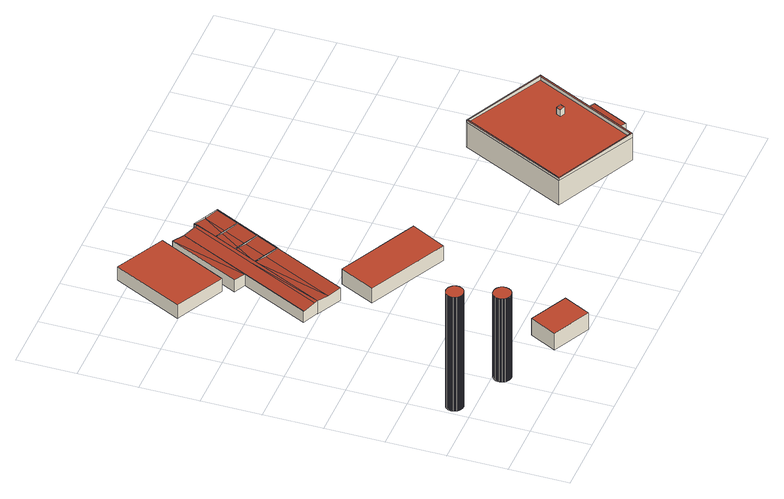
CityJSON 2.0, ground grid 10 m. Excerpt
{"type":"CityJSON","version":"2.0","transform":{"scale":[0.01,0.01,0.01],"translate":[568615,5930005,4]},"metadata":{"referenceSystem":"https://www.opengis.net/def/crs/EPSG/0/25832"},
"CityObjects":{
"building1":{"type":"Building","attributes":{"Grundfläche 2D":"6.491600","Grundhöhe NN":"4.987"},"geometry":[{"type":"Solid","lod":"3","boundaries":[[[[0,1,2,3,4,5,6,7,8,9,10,11,12,13,14,15,16,17,18,19,20,21,22,23,24,25,26,27,28,29,30,31,32,33,34,35,36,37,38,39,40,41,42,43,44,45,46,47,48,49,50,51,52,53,54,55,56,57,58,59,60,61,62,63,64,65,66,67,68,69,70,71,72,73,74,75,76,77,78,79,80,81,82,83,84,85,86,87,88,89,90,91,92,93,94,95,96,97,98,99]],[[100,101,5,4]],[[101,102,6,5]],[[102,103,7,6]],[[103,104,8,7]],[[104,105,9,8]],[[105,106,10,9]],[[106,107,11,10]],[[107,108,12,11]],[[108,109,13,12]],[[110,100,4,3]],[[111,112,2,1]],[[112,110,3,2]],[[109,113,14,13]],[[113,114,15,14]],[[114,115,16,15]],[[115,116,17,16]],[[116,117,18,17]],[[117,118,19,18]],[[118,119,20,19]],[[119,120,21,20]],[[120,121,22,21]],[[121,122,23,22]],[[122,123,24,23]],[[123,124,25,24]],[[124,125,26,25]],[[125,126,27,26]],[[126,127,28,27]],[[127,128,29,28]],[[128,129,30,29]],[[129,130,31,30]],[[130,131,32,31]],[[131,132,33,32]],[[132,133,34,33]],[[133,134,35,34]],[[134,135,36,35]],[[135,136,37,36]],[[136,137,38,37]],[[137,138,39,38]],[[138,139,40,39]],[[139,140,41,40]],[[140,141,42,41]],[[141,142,43,42]],[[142,143,44,43]],[[143,144,45,44]],[[144,145,46,45]],[[145,146,47,46]],[[146,147,48,47]],[[147,148,49,48]],[[148,149,50,49]],[[149,150,51,50]],[[150,151,52,51]],[[151,152,53,52]],[[152,153,54,53]],[[153,154,55,54]],[[154,155,56,55]],[[155,156,57,56]],[[156,157,58,57]],[[157,158,59,58]],[[158,159,60,59]],[[159,160,61,60]],[[160,161,62,61]],[[161,162,63,62]],[[162,163,64,63]],[[163,164,65,64]],[[164,165,66,65]],[[165,166,67,66]],[[166,167,68,67]],[[167,168,69,68]],[[168,169,70,69]],[[169,170,71,70]],[[170,171,72,71]],[[171,172,73,72]],[[172,173,74,73]],[[173,174,75,74]],[[174,175,76,75]],[[175,176,77,76]],[[176,177,78,77]],[[177,178,79,78]],[[178,179,80,79]],[[179,180,81,80]],[[180,181,82,81]],[[181,182,83,82]],[[182,183,84,83]],[[183,184,85,84]],[[184,185,86,85]],[[185,186,87,86]],[[186,187,88,87]],[[187,188,89,88]],[[188,189,90,89]],[[189,190,91,90]],[[190,191,92,91]],[[191,192,93,92]],[[192,193,94,93]],[[193,194,95,94]],[[194,195,96,95]],[[195,196,97,96]],[[196,197,98,97]],[[197,198,99,98]],[[198,199,0,99]],[[199,111,1,0]],[[196,195,194,193,192,191,190,189,188,187,186,185,184,183,182,181,180,179,178,177,176,175,174,173,172,171,170,169,168,167,166,165,164,163,162,161,160,159,158,157,156,155,154,153,152,151,150,149,148,147,146,145,144,143,142,141,140,139,138,137,136,135,134,133,132,131,130,129,128,127,126,125,124,123,122,121,120,119,118,117,116,115,114,113,109,108,107,106,105,104,103,102,101,100,110,112,111,199,198,197]]]],"semantics":{"surfaces":[{"type":"RoofSurface"},{"type":"WallSurface"},{"type":"GroundSurface"}],"values":[[0,1,1,1,1,1,1,1,1,1,1,1,1,1,1,1,1,1,1,1,1,1,1,1,1,1,1,1,1,1,1,1,1,1,1,1,1,1,1,1,1,1,1,1,1,1,1,1,1,1,1,1,1,1,1,1,1,1,1,1,1,1,1,1,1,1,1,1,1,1,1,1,1,1,1,1,1,1,1,1,1,1,1,1,1,1,1,1,1,1,1,1,1,1,1,1,1,1,1,1,1,2]]}}]},
"building2":{"type":"Building","attributes":{"Grundfläche 2D":"6.873721","Grundhöhe NN":"5.077"},"geometry":[{"type":"Solid","lod":"3","boundaries":[[[[200,201,202,203,204,205,206,207,208,209,210,211,212,213,214,215,216,217,218,219,220,221,222,223,224,225,226,227,228,229,230,231,232,233,234,235,236,237,238,239,240,241,242,243,244,245,246,247,248,249,250,251,252,253,254,255,256,257,258,259,260,261,262,263,264,265,266,267,268,269,270,271,272,273,274,275,276,277,278,279,280,281,282,283,284,285,286,287,288,289,290,291,292,293,294,295,296,297,298,299]],[[300,301,205,204]],[[301,302,206,205]],[[302,303,207,206]],[[303,304,208,207]],[[304,305,209,208]],[[305,306,210,209]],[[306,307,211,210]],[[307,308,212,211]],[[308,309,213,212]],[[310,300,204,203]],[[311,312,201,200]],[[312,313,202,201]],[[313,310,203,202]],[[309,314,214,213]],[[314,315,215,214]],[[315,316,216,215]],[[316,317,217,216]],[[317,318,218,217]],[[318,319,219,218]],[[319,320,220,219]],[[320,321,221,220]],[[321,322,222,221]],[[322,323,223,222]],[[323,324,224,223]],[[324,325,225,224]],[[325,326,226,225]],[[326,327,227,226]],[[327,328,228,227]],[[328,329,229,228]],[[329,330,230,229]],[[330,331,231,230]],[[331,332,232,231]],[[332,333,233,232]],[[333,334,234,233]],[[334,335,235,234]],[[335,336,236,235]],[[336,337,237,236]],[[337,338,238,237]],[[338,339,239,238]],[[339,340,240,239]],[[340,341,241,240]],[[341,342,242,241]],[[342,343,243,242]],[[343,344,244,243]],[[344,345,245,244]],[[345,346,246,245]],[[346,347,247,246]],[[347,348,248,247]],[[348,349,249,248]],[[349,350,250,249]],[[350,351,251,250]],[[351,352,252,251]],[[352,353,253,252]],[[353,354,254,253]],[[354,355,255,254]],[[355,356,256,255]],[[356,357,257,256]],[[357,358,258,257]],[[358,359,259,258]],[[359,360,260,259]],[[360,361,261,260]],[[361,362,262,261]],[[362,363,263,262]],[[363,364,264,263]],[[364,365,265,264]],[[365,366,266,265]],[[366,367,267,266]],[[367,368,268,267]],[[368,369,269,268]],[[369,370,270,269]],[[370,371,271,270]],[[371,372,272,271]],[[372,373,273,272]],[[373,374,274,273]],[[374,375,275,274]],[[375,376,276,275]],[[376,377,277,276]],[[377,378,278,277]],[[378,379,279,278]],[[379,380,280,279]],[[380,381,281,280]],[[381,382,282,281]],[[382,383,283,282]],[[383,384,284,283]],[[384,385,285,284]],[[385,386,286,285]],[[386,387,287,286]],[[387,388,288,287]],[[388,389,289,288]],[[389,390,290,289]],[[390,391,291,290]],[[391,392,292,291]],[[392,393,293,292]],[[393,394,294,293]],[[394,395,295,294]],[[395,396,296,295]],[[396,397,297,296]],[[397,398,298,297]],[[398,399,299,298]],[[399,311,200,299]],[[397,396,395,394,393,392,391,390,389,388,387,386,385,384,383,382,381,380,379,378,377,376,375,374,373,372,371,370,369,368,367,366,365,364,363,362,361,360,359,358,357,356,355,354,353,352,351,350,349,348,347,346,345,344,343,342,341,340,339,338,337,336,335,334,333,332,331,330,329,328,327,326,325,324,323,322,321,320,319,318,317,316,315,314,309,308,307,306,305,304,303,302,301,300,310,313,312,311,399,398]]]],"semantics":{"surfaces":[{"type":"RoofSurface"},{"type":"WallSurface"},{"type":"GroundSurface"}],"values":[[0,1,1,1,1,1,1,1,1,1,1,1,1,1,1,1,1,1,1,1,1,1,1,1,1,1,1,1,1,1,1,1,1,1,1,1,1,1,1,1,1,1,1,1,1,1,1,1,1,1,1,1,1,1,1,1,1,1,1,1,1,1,1,1,1,1,1,1,1,1,1,1,1,1,1,1,1,1,1,1,1,1,1,1,1,1,1,1,1,1,1,1,1,1,1,1,1,1,1,1,1,2]]}}]},
"building3":{"type":"Building","attributes":{"Grundfläche 2D":"36.607336","Grundhöhe NN":"5.064"},"geometry":[{"type":"Solid","lod":"3","boundaries":[[[[400,401,402,403]],[[404,405,403,402]],[[405,406,400,403]],[[406,407,401,400]],[[407,404,402,401]],[[407,406,405,404]]]],"semantics":{"surfaces":[{"type":"RoofSurface"},{"type":"WallSurface"},{"type":"GroundSurface"}],"values":[[0,1,1,1,1,2]]}}]},
"building4":{"type":"Building","attributes":{"Grundfläche 2D":"126.045221","Grundhöhe NN":"6.871"},"geometry":[{"type":"Solid","lod":"3","boundaries":[[[[408,409,410,411,412]],[[410,409,413,414]],[[412,411,410,414,415]],[[408,412,415,416]],[[409,408,416,413]],[[414,413,416,415]]]],"semantics":{"surfaces":[{"type":"RoofSurface"},{"type":"WallSurface"},{"type":"GroundSurface"}],"values":[[0,1,1,1,1,2]]}}]},
"building5":{"type":"Building","attributes":{"Grundfläche 2D":"111.226608","Grundhöhe NN":"6.876"},"geometry":[{"type":"Solid","lod":"3","boundaries":[[[[417,418,419]],[[418,417,420,421,422,423,424,425,426,427]],[[428,424,423]],[[429,430,431]],[[431,430,432,433]],[[427,426,425,431,433,419,418]],[[434,430,429]],[[435,436,428,423,422,421,420,417,437,438]],[[439,429,431,425,424,428,436,440]],[[434,429,439,441]],[[430,434,441,442]],[[432,430,442,443]],[[443,437,417,419,433,432]],[[440,436,435,438,437,443,442,441,439]]]],"semantics":{"surfaces":[{"type":"RoofSurface"},{"type":"WallSurface"},{"type":"GroundSurface"}],"values":[[0,0,0,0,0,0,0,1,1,1,1,1,1,2]]}}]},
"building6":{"type":"Building","attributes":{"Grundfläche 2D":"131.244160","Grundhöhe NN":"6.741"},"children":["building6-1"],"geometry":[{"type":"Solid","lod":"3","boundaries":[[[[444,445,446]],[[447,448,449,450,451,452,444,453,454,455,456,457]],[[452,451,450,449,448,447,457,456,457,458,459,460,461,445,444]],[[458,462,456,463,464,465,466,467,468,461,460,459]],[[462,458,457,456]],[[469,464,463]],[[453,444,446,470,471]],[[455,454,453,471,472]],[[463,456,455,472,473]],[[469,463,473,474]],[[464,469,474,475]],[[466,465,464,475,476,477,470,446,445,461,468,467]],[[477,476,475,474,473,472,471,470]]]],"semantics":{"surfaces":[{"type":"RoofSurface"},{"type":"WallSurface"},{"type":"GroundSurface"}],"values":[[0,0,0,0,0,0,1,1,1,1,1,1,2]]}}]},
"building6-1":{"type":"BuildingInstallation","parents":["building6"],"geometry":[{"type":"MultiSurface","lod":"3","boundaries":[[[478,479,480,481,482,483,484,485,486,487,488,489,490,491,492,493,494,495,496,461,445,497]],[[482,481,464,498]],[[499,462,484,483,482,498]],[[485,484,462,457]],[[457,500,486,485]],[[487,486,500,501]],[[458,502,488]],[[501,447,458,488,487]],[[489,488,502,503,465]],[[465,466,490,489]],[[491,490,466,504,459,448,505]],[[492,491,505,506]],[[492,506,449,460,467,493]],[[494,493,467,468]],[[450,507,495,494,468,508]],[[496,495,507,509]],[[451,461,496,509]],[[497,445,452,454]],[[454,455,478,497]],[[478,455,456,463,479]],[[463,469,480,479]],[[469,464,481,480]]],"semantics":{"surfaces":[{"type":"RoofSurface"},{"type":"WallSurface"}],"values":[0,1,1,1,1,1,1,1,1,1,1,1,1,1,1,1,1,1,1,1,1,1]}}]},
"building7":{"type":"Building","attributes":{"Grundfläche 2D":"100.002852","Grundhöhe NN":"6.563"},"geometry":[{"type":"Solid","lod":"3","boundaries":[[[[510,511,512,513]],[[514,515,513,512]],[[515,516,510,513]],[[516,517,511,510]],[[517,514,512,511]],[[517,516,515,514]]]],"semantics":{"surfaces":[{"type":"RoofSurface"},{"type":"WallSurface"},{"type":"GroundSurface"}],"values":[[0,1,1,1,1,2]]}}]},
"building8":{"type":"Building","attributes":{"Grundfläche 2D":"340.437729","Grundhöhe NN":"6.380"},"children":["building8-1","building8-2"],"geometry":[{"type":"MultiSurface","lod":"3","boundaries":[[[518,519,520,521,522,523,524,525]],[[526,527,528,529,530,531]],[[532,533,534,535]],[[527,536,521,520]],[[536,537,522,521]],[[537,526,523,522]],[[531,530,525,524]],[[518,525,530,529]],[[529,528,519,518]],[[535,534,538,539]],[[532,535,539,540]],[[533,532,540,541]],[[537,536,542,543]],[[533,541,544,526,537,543,538,534]],[[527,526,544,545]],[[536,527,545,542]],[[543,542,545,544,541,540,539,538]]],"semantics":{"surfaces":[{"type":"RoofSurface"},{"type":"WallSurface"},{"type":"GroundSurface"}],"values":[0,0,0,1,1,1,1,1,1,1,1,1,1,1,1,1,2]}}]},
"building8-1":{"type":"BuildingInstallation","parents":["building8"],"geometry":[{"type":"MultiSurface","lod":"3","boundaries":[[[519,524,523,520]],[[526,527,520,523]],[[524,519,528,531]]],"semantics":{"surfaces":[{"type":"RoofSurface"},{"type":"WallSurface"}],"values":[0,1,1]}}]},
"building8-2":{"type":"BuildingInstallation","parents":["building8"],"geometry":[{"type":"MultiSurface","lod":"3","boundaries":[[[546,547,548,549]],[[549,548,550,551]],[[546,549,551,552]],[[547,546,552,553]],[[548,547,553,550]]],"semantics":{"surfaces":[{"type":"RoofSurface"},{"type":"WallSurface"}],"values":[0,1,1,1,1]}}]}
},
"vertices":[
[279,1443,2316],[271,1447,2316],[262,1450,2316],[253,1452,2316],[245,1454,2316],[236,1456,2316],[227,1456,2316],[218,1457,2316],[209,1456,2316],[200,1455,2316],[191,1454,2316],[182,1452,2316],[173,1449,2316],[165,1446,2316],[156,1442,2316],[148,1438,2316],[141,1434,2316],[133,1429,2316],[126,1423,2316],[119,1417,2316],[113,1411,2316],[107,1404,2316],[102,1396,2316],[97,1389,2316],[92,1381,2316],[88,1373,2316],[85,1365,2316],[82,1356,2316],[79,1348,2316],[77,1339,2316],[76,1330,2316],[75,1321,2316],[75,1312,2316],[75,1303,2316],[76,1294,2316],[78,1285,2316],[80,1276,2316],[82,1267,2316],[85,1259,2316],[89,1251,2316],[93,1243,2316],[98,1235,2316],[103,1228,2316],[108,1220,2316],[115,1214,2316],[121,1207,2316],[128,1201,2316],[135,1196,2316],[143,1191,2316],[150,1186,2316],[158,1182,2316],[167,1179,2316],[175,1176,2316],[184,1173,2316],[193,1171,2316],[202,1170,2316],[211,1169,2316],[220,1169,2316],[229,1169,2316],[238,1170,2316],[247,1172,2316],[255,1174,2316],[264,1176,2316],[273,1179,2316],[281,1183,2316],[289,1187,2316],[297,1192,2316],[304,1197,2316],[311,1203,2316],[318,1209,2316],[324,1215,2316],[330,1222,2316],[336,1229,2316],[341,1237,2316],[345,1245,2316],[349,1253,2316],[353,1261,2316],[356,1269,2316],[358,1278,2316],[360,1287,2316],[361,1296,2316],[362,1305,2316],[362,1314,2316],[362,1323,2316],[361,1332,2316],[360,1341,2316],[358,1350,2316],[355,1358,2316],[352,1367,2316],[348,1375,2316],[344,1383,2316],[340,1391,2316],[334,1398,2316],[329,1405,2316],[323,1412,2316],[316,1418,2316],[309,1424,2316],[302,1430,2316],[295,1435,2316],[287,1439,2316],[245,1454,99],[236,1456,99],[227,1456,99],[218,1457,99],[209,1456,99],[200,1455,99],[191,1454,99],[182,1452,99],[173,1449,99],[165,1446,99],[253,1452,99],[271,1447,99],[262,1450,99],[156,1442,99],[148,1438,99],[141,1434,99],[133,1429,99],[126,1423,99],[119,1417,99],[113,1411,99],[107,1404,99],[102,1396,99],[97,1389,99],[92,1381,99],[88,1373,99],[85,1365,99],[82,1356,99],[79,1348,99],[77,1339,99],[76,1330,99],[75,1321,99],[75,1312,99],[75,1303,99],[76,1294,99],[78,1285,99],[80,1276,99],[82,1267,99],[85,1259,99],[89,1251,99],[93,1243,99],[98,1235,99],[103,1228,99],[108,1220,99],[115,1214,99],[121,1207,99],[128,1201,99],[135,1196,99],[143,1191,99],[150,1186,99],[158,1182,99],[167,1179,99],[175,1176,99],[184,1173,99],[193,1171,99],[202,1170,99],[211,1169,99],[220,1169,99],[229,1169,99],[238,1170,99],[247,1172,99],[255,1174,99],[264,1176,99],[273,1179,99],[281,1183,99],[289,1187,99],[297,1192,99],[304,1197,99],[311,1203,99],[318,1209,99],[324,1215,99],[330,1222,99],[336,1229,99],[341,1237,99],[345,1245,99],[349,1253,99],[353,1261,99],[356,1269,99],[358,1278,99],[360,1287,99],[361,1296,99],[362,1305,99],[362,1314,99],[362,1323,99],[361,1332,99],[360,1341,99],[358,1350,99],[355,1358,99],[352,1367,99],[348,1375,99],[344,1383,99],[340,1391,99],[334,1398,99],[329,1405,99],[323,1412,99],[316,1418,99],[309,1424,99],[302,1430,99],[295,1435,99],[287,1439,99],[279,1443,99],
[1071,731,1728],[1080,727,1728],[1089,724,1728],[1098,722,1728],[1107,720,1728],[1116,719,1728],[1125,718,1728],[1135,718,1728],[1144,719,1728],[1153,720,1728],[1162,722,1728],[1171,724,1728],[1180,727,1728],[1189,730,1728],[1197,734,1728],[1205,739,1728],[1213,744,1728],[1221,749,1728],[1228,755,1728],[1235,762,1728],[1241,768,1728],[1247,775,1728],[1253,783,1728],[1257,791,1728],[1262,799,1728],[1266,807,1728],[1269,816,1728],[1272,825,1728],[1275,834,1728],[1276,843,1728],[1278,852,1728],[1278,862,1728],[1278,871,1728],[1278,880,1728],[1276,889,1728],[1275,898,1728],[1272,907,1728],[1269,916,1728],[1266,925,1728],[1262,933,1728],[1258,942,1728],[1253,949,1728],[1247,957,1728],[1241,964,1728],[1235,971,1728],[1228,977,1728],[1221,983,1728],[1214,989,1728],[1206,994,1728],[1198,998,1728],[1189,1002,1728],[1181,1005,1728],[1172,1008,1728],[1163,1011,1728],[1154,1012,1728],[1144,1014,1728],[1135,1014,1728],[1126,1014,1728],[1117,1014,1728],[1107,1012,1728],[1098,1011,1728],[1089,1008,1728],[1080,1006,1728],[1072,1002,1728],[1063,998,1728],[1055,994,1728],[1047,989,1728],[1040,983,1728],[1033,978,1728],[1026,971,1728],[1019,964,1728],[1014,957,1728],[1008,950,1728],[1003,942,1728],[998,934,1728],[994,925,1728],[991,917,1728],[988,908,1728],[986,899,1728],[984,890,1728],[983,880,1728],[982,871,1728],[982,862,1728],[983,853,1728],[984,843,1728],[986,834,1728],[988,825,1728],[991,816,1728],[994,808,1728],[998,799,1728],[1003,791,1728],[1008,783,1728],[1013,776,1728],[1019,769,1728],[1026,762,1728],[1032,755,1728],[1039,750,1728],[1047,744,1728],[1055,739,1728],[1063,735,1728],[1107,720,108],[1116,719,108],[1125,718,108],[1135,718,108],[1144,719,108],[1153,720,108],[1162,722,108],[1171,724,108],[1180,727,108],[1189,730,108],[1098,722,108],[1071,731,108],[1080,727,108],[1089,724,108],[1197,734,108],[1205,739,108],[1213,744,108],[1221,749,108],[1228,755,108],[1235,762,108],[1241,768,108],[1247,775,108],[1253,783,108],[1257,791,108],[1262,799,108],[1266,807,108],[1269,816,108],[1272,825,108],[1275,834,108],[1276,843,108],[1278,852,108],[1278,862,108],[1278,871,108],[1278,880,108],[1276,889,108],[1275,898,108],[1272,907,108],[1269,916,108],[1266,925,108],[1262,933,108],[1258,942,108],[1253,949,108],[1247,957,108],[1241,964,108],[1235,971,108],[1228,977,108],[1221,983,108],[1214,989,108],[1206,994,108],[1198,998,108],[1189,1002,108],[1181,1005,108],[1172,1008,108],[1163,1011,108],[1154,1012,108],[1144,1014,108],[1135,1014,108],[1126,1014,108],[1117,1014,108],[1107,1012,108],[1098,1011,108],[1089,1008,108],[1080,1006,108],[1072,1002,108],[1063,998,108],[1055,994,108],[1047,989,108],[1040,983,108],[1033,978,108],[1026,971,108],[1019,964,108],[1014,957,108],[1008,950,108],[1003,942,108],[998,934,108],[994,925,108],[991,917,108],[988,908,108],[986,899,108],[984,890,108],[983,880,108],[982,871,108],[982,862,108],[983,853,108],[984,843,108],[986,834,108],[988,825,108],[991,816,108],[994,808,108],[998,799,108],[1003,791,108],[1008,783,108],[1013,776,108],[1019,769,108],[1026,762,108],[1032,755,108],[1039,750,108],[1047,744,108],[1055,739,108],[1063,735,108],
[2883,468,428],[2235,789,428],[2010,335,428],[2659,14,428],[2010,335,106],[2659,14,106],[2883,468,106],[2235,789,106],
[2022,6705,532],[1163,7128,544],[581,5946,544],[1422,5533,532],[1440,5524,532],[1163,7128,287],[581,5946,287],[1440,5524,287],[2022,6705,287],
[1416,3965,534],[1964,5218,519],[1369,3988,519],[2016,5204,533],[2199,5583,532],[2204,5594,532],[2391,5979,532],[2551,6327,530],[2510,6347,519],[2339,5994,519],[2151,5606,519],[2557,6324,531],[2076,6556,516],[1694,5246,497],[2300,6448,488],[1139,4099,497],[1159,4090,488],[1490,5345,516],[2204,5594,288],[2557,6324,288],[1416,3965,288],[2199,5583,288],[2076,6556,288],[2551,6327,288],[1490,5345,288],[1694,5246,288],[1139,4099,288],
[1623,3865,497],[2011,5195,522],[1416,3965,528],[2598,5879,497],[2594,5871,497],[2411,5493,497],[2406,5482,497],[2223,5104,497],[2218,5095,497],[1856,3753,514],[2451,4982,514],[3026,6171,514],[2794,6284,497],[2791,6279,497],[2527,5913,506],[2521,5905,506],[2273,5561,514],[2016,5204,522],[2790,6279,497],[2580,6387,514],[2557,6324,514],[2391,5979,516],[2387,5971,516],[2204,5594,519],[2199,5583,519],[2551,6327,514],[1416,3965,274],[1856,3753,274],[3026,6171,274],[2580,6387,274],[2551,6327,274],[2557,6324,274],[2204,5594,274],[2199,5583,274],
[3026,6171,522],[2580,6387,522],[2551,6327,522],[2557,6324,522],[2584,6379,522],[2789,6280,522],[2790,6279,522],[2791,6279,522],[3018,6169,522],[2824,5770,522],[2395,5977,522],[2391,5979,522],[2387,5971,522],[2820,5761,522],[2637,5384,522],[2204,5594,522],[2199,5583,522],[2631,5373,522],[2448,4995,522],[2451,4982,522],[2584,6379,514],[2789,6280,497],[3018,6169,514],[2824,5770,514],[2492,5930,508],[2395,5977,516],[2485,5923,508],[2820,5761,514],[2637,5384,514],[2631,5373,514],[2267,5550,514],[2448,4995,514],
[3625,3197,550],[2266,3875,550],[1972,3286,541],[3332,2608,541],[1972,3286,256],[3332,2608,256],[3625,3197,256],[2266,3875,256],
[5251,1423,760],[6111,3193,760],[6101,3221,760],[5223,1413,760],[6645,723,760],[7523,2530,760],[7495,2521,760],[6636,751,760],[7523,2530,684],[6101,3221,722],[6111,3193,722],[5251,1423,722],[6636,751,685],[7495,2521,685],[7454,1628,494],[7156,1773,522],[6856,1156,522],[7154,1011,494],[5223,1413,722],[6645,723,684],[6856,1156,238],[7154,1011,238],[7454,1628,238],[7156,1773,238],[5223,1413,238],[6645,723,238],[7523,2530,238],[6101,3221,238],
[6859,1967,828],[6777,2005,828],[6741,1927,828],[6823,1889,828],[6741,1927,695],[6823,1889,693],[6859,1967,693],[6777,2005,695]
]}
